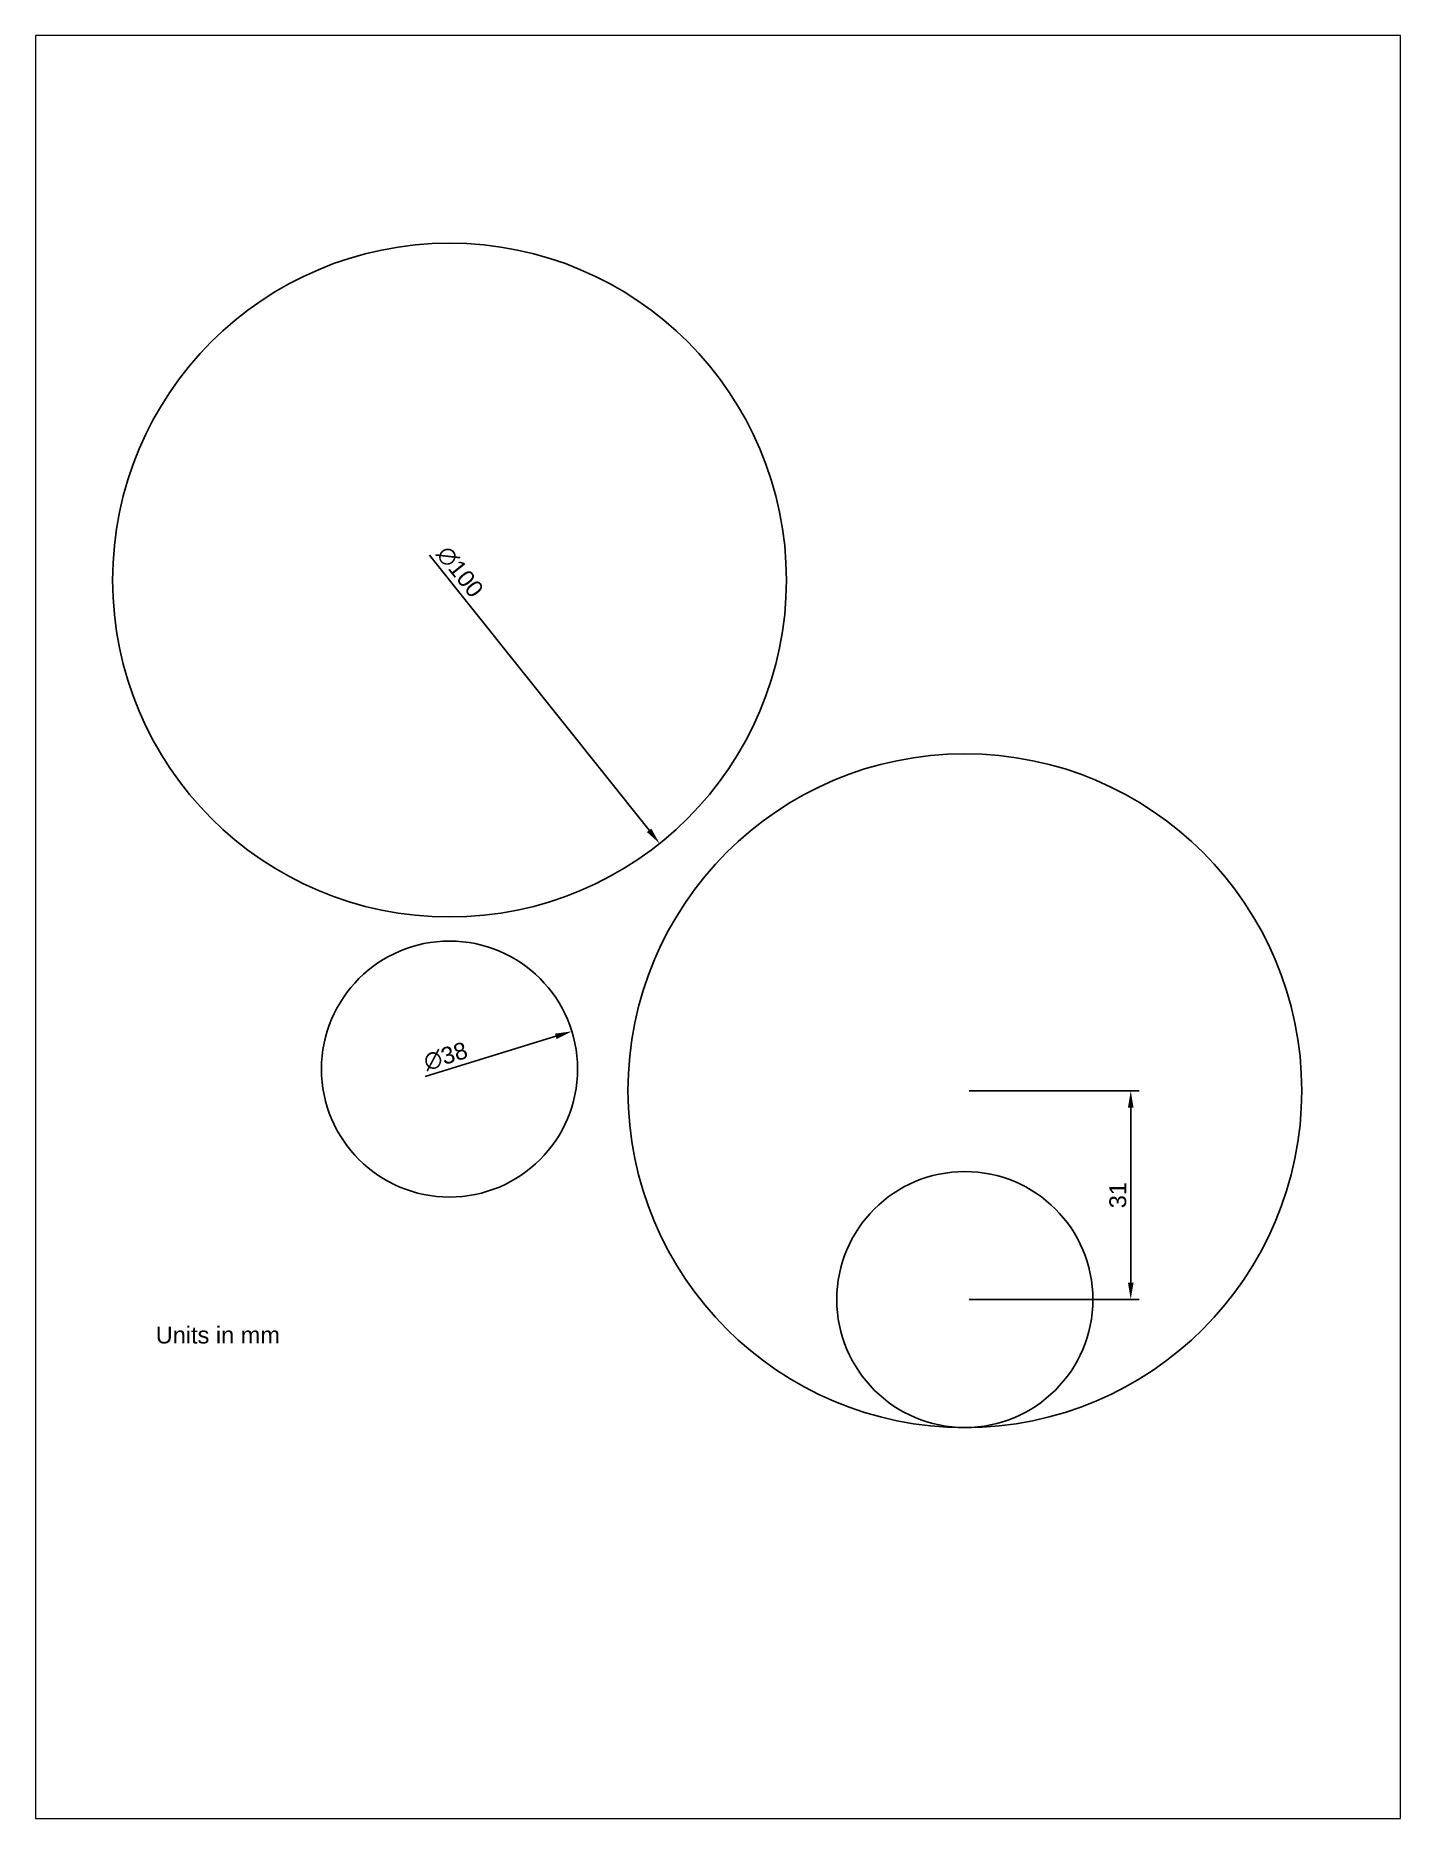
# Paper-space layout 'Layout1' of a CAD drawing. Header units: millimetres. Extents: x 0 to 203, y 1 to 265.
# The model-space entities are those that its viewports show. They can reach past a viewport. Long polylines and large blocks are cut down to what shows.
import ezdxf

# ---------------------------------------------------------------- set-up
doc = ezdxf.new("R2010")
doc.units = ezdxf.units.MM
doc.layers.add('Layer1', color=152, linetype='Continuous', plot=False)
doc.styles.get("Standard").update_dxf_attribs({"font": 'arial.ttf'})
doc.dimstyles.new('ISO-25', dxfattribs={"dimtxt": 2.5, "dimasz": 2.5, "dimexe": 1.25, "dimexo": 0.625, "dimtad": 1, "dimtxsty": 'Standard', "dimcen": 2.5, "dimadec": 0, "dimazin": 0, "dimtfac": 1, "dimtmove": 0, "dimatfit": 3, "dimfxl": 1, "dimarcsym": 0})

# ---------------------------------------------------------------- blocks, each defined once
blk = doc.blocks.new('*D5')
at = {"color": 0, "lineweight": -2, "transparency": 16777216}
blk.add_line((58.79, 188.03), (91.37, 147.19), dxfattribs=at)
at = {"color": 0, "transparency": 16777216}
blk.add_solid([(91.69, 147.45), (91.04, 146.93), (92.92, 145.23)], dxfattribs=at)
at = {"layer": 'Defpoints', "color": 0, "transparency": 16777216}
for p in [(30.58, 223.42), (92.92, 145.23)]:
    blk.add_point(p, dxfattribs=at)
at = {"color": 0, "transparency": 16777216, "insert": (63.29, 185.55), "char_height": 2.5, "attachment_point": 5, "rotation": 308.5714}
blk.add_mtext('∅100', dxfattribs=at)
blk = doc.blocks.new('*D6')
at = {"color": 0, "lineweight": -2, "transparency": 16777216}
blk.add_line((58.14, 110.63), (77.52, 116.61), dxfattribs=at)
at = {"color": 0, "transparency": 16777216}
blk.add_solid([(77.39, 117), (77.64, 116.21), (79.91, 117.34)], dxfattribs=at)
at = {"layer": 'Defpoints', "color": 0, "transparency": 16777216}
for p in [(79.91, 117.34), (43.59, 106.14)]:
    blk.add_point(p, dxfattribs=at)
at = {"color": 0, "transparency": 16777216, "insert": (61.17, 113.63), "char_height": 2.5, "attachment_point": 5, "rotation": 17.1429}
blk.add_mtext('∅38', dxfattribs=at)
blk = doc.blocks.new('*D7')
at = {"color": 0, "lineweight": -2, "transparency": 16777216}
for p, q in [((138.85, 108.53), (164.1, 108.53)), ((162.85, 106.03), (162.85, 80.03)), ((138.85, 77.53), (164.1, 77.53))]:
    blk.add_line(p, q, dxfattribs=at)
at = {"color": 0, "transparency": 16777216}
for points in [[(162.43, 106.03), (163.26, 106.03), (162.85, 108.53)], [(162.43, 80.03), (163.26, 80.03), (162.85, 77.53)]]:
    blk.add_solid(points, dxfattribs=at)
at = {"layer": 'Defpoints', "color": 0, "transparency": 16777216}
for p in [(138.23, 108.53), (138.23, 77.53), (162.85, 77.53)]:
    blk.add_point(p, dxfattribs=at)
at = {"color": 0, "transparency": 16777216, "insert": (160.94, 93.03), "char_height": 2.5, "attachment_point": 5, "rotation": 90}
blk.add_mtext('31', dxfattribs=at)

msp = doc.modelspace()

# ---------------------------------------------------------------- linework, layer by layer
for centre, radius in [((130.73, 124.54), 50), ((207.21, 48.75), 50), ((130.73, 51.96), 19), ((207.21, 17.75), 19)]:
    msp.add_circle(centre, radius)

psp = doc.layouts.get("Layout1")

# ---------------------------------------------------------------- texts
at = {"insert": (18.151, 73.513), "char_height": 2.5, "attachment_point": 1}
psp.add_mtext_dynamic_manual_height_columns('Units in mm', width=29.53208, gutter_width=12.5, heights=[0], dxfattribs=at)

# ---------------------------------------------------------------- dimensions: what is measured, and where the dimension line sits
for p1, p2, picture, middle in [((30.575, 223.416), (92.924, 145.233), '*D5', (61.75, 184.324)), ((43.594, 106.141), (79.906, 117.342), '*D6', (61.75, 111.742))]:
    dim = psp.add_diameter_dim_2p(p1=p1, p2=p2, dimstyle='ISO-25', override={"dimlfac": -1})
    dim.commit()
    dim.dimension.update_dxf_attribs({"geometry": picture, "text_midpoint": middle, "dimtype": 163})
dim = psp.add_linear_dim(base=(162.846, 77.535), p1=(138.226, 108.535), p2=(138.226, 77.535), angle=90, dimstyle='ISO-25')
dim.commit()
dim.dimension.update_dxf_attribs({"geometry": '*D7', "text_midpoint": (160.944, 93.035)})

# ---------------------------------------------------------------- viewports
at = {"layer": 'Layer1'}
psp.add_viewport(center=(101.593, 132.831), size=(202.527, 264.6031), view_center_point=(170.576, 73.048), view_height=264.6031, dxfattribs=at)

doc.saveas('drawing.dxf')
